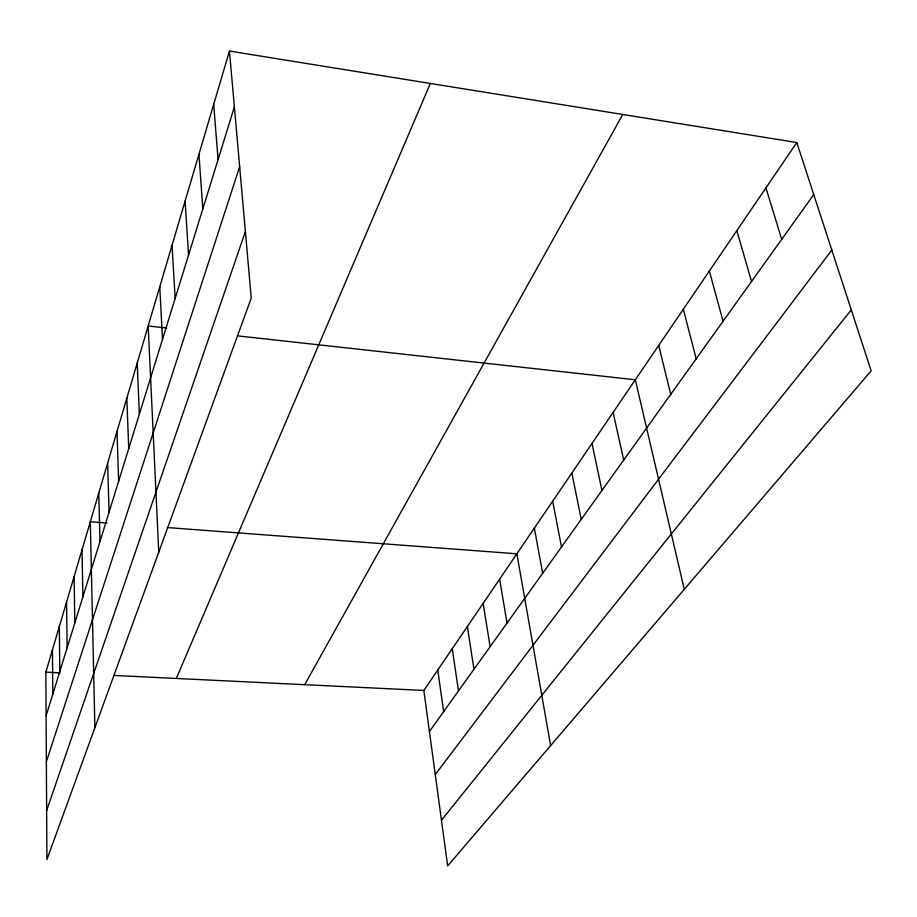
<?xml version="1.0" encoding="UTF-8"?>
<svg xmlns="http://www.w3.org/2000/svg" width="917" height="917" viewBox="0 0 917 917"><rect width="100%" height="100%" fill="white"/><g stroke="black" fill="none" stroke-linecap="round" stroke-linejoin="round"><path stroke-width="1.38" d="M229.445 51.065L251.258 298.036L46.916 859.538L45.85 672.15L229.445 51.065L796.804 142.536L871.15 370.858L447.668 865.935L423.849 690.455L796.804 142.536M46.102 715.833L234.374 106.865M46.366 761.752L239.658 166.653M46.641 810.582L245.389 231.565M176.316 678.465L430.348 83.458M304.708 684.69L622.758 114.476M429.42 731.502L813.746 194.564M435.266 774.544L831.811 250.02M441.467 820.234L851.297 309.889M45.85 672.15L60.098 672.837M113.846 675.439L423.849 690.455M107.048 523.034L90.302 521.773L94.887 727.72M167.364 527.562L516.867 553.799L550.636 745.567M166.573 328.022L148.176 325.993L158.756 552.229M237.469 335.851L635.321 379.776L684.277 589.333M765.936 187.882L781.708 239.326M736.832 230.637L751.539 281.473M709.345 271.031L723.077 321.237M683.337 309.235L696.186 358.811M658.704 345.434L670.728 394.367M613.118 412.398L623.709 460.059M591.992 443.438L601.942 490.469M571.864 473L581.24 519.4M552.687 501.186L561.502 546.968M534.37 528.089L542.681 573.263M499.627 579.12L507.032 623.079M483.144 603.34L490.125 646.691M467.372 626.517L473.963 669.272M452.253 648.72L458.477 690.902M437.753 670.018L443.645 711.626M213.695 104.355L218.086 159.558M198.932 154.274L202.84 208.858M185.085 201.144L188.558 255.064M172.052 245.229L175.136 298.472M159.764 286.78L162.504 339.313M137.218 363.063L139.35 414.209M126.833 398.173L128.712 448.608M116.998 431.471L118.637 481.196M107.644 463.085L109.077 512.122M98.761 493.151L99.999 541.488M82.003 549.856L82.897 596.818M74.094 576.621L74.827 622.907M66.54 602.148L67.147 647.769M59.33 626.529L59.811 671.496M52.441 649.844L52.796 694.158"/></g></svg>
